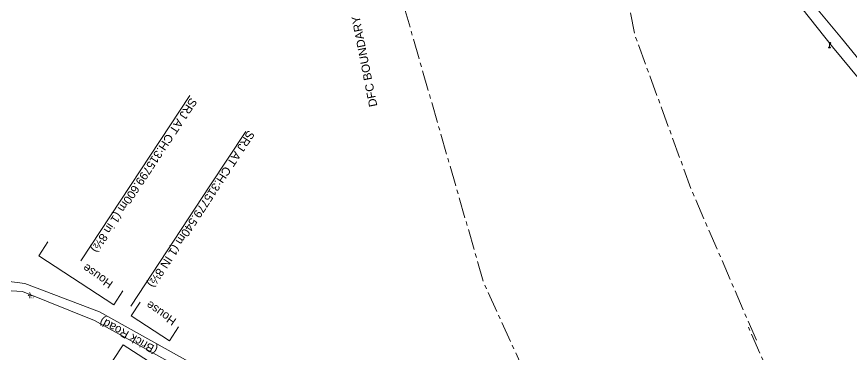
# Model space of a CAD drawing. Header units: metres. Extents: x 628572 to 650094, y 3375792 to 3391117.
# Drawn here: x 632051.1 to 632303.8, y 3389106.6 to 3389208.7 of the extents above; entities that cross this region are included whole.
import ezdxf
from ezdxf.enums import TextEntityAlignment as Align

# ---------------------------------------------------------------- set-up
doc = ezdxf.new("R2010")
doc.units = ezdxf.units.M
doc.header["$MEASUREMENT"] = 0
doc.linetypes.add('CENTER', pattern=[2, 1.25, -0.25, 0.25, -0.25])
for name, color, linetype, lineweight in [('BUILDING_UNDER_CONS', 251, 'Continuous', 0), ('DFCC BOUNDARY', 6, 'CENTER', 0), ('Lamp_Post', 7, 'Continuous', 0), ('RESIDENTIAL_BL_PUC', 251, 'Continuous', 0), ('SIGN_BOARD', 251, 'Continuous', 0), ("SIRHIND STN SRJ's", 251, 'Continuous', 0), ('Subroad Edge', 34, 'Continuous', 0), ('Text', 251, 'Continuous', 0)]:
    doc.layers.add(name, color=color, linetype=linetype, lineweight=lineweight)
doc.layers.add('IR PROPOSALS', color=190, linetype='Continuous')
doc.styles.get("Standard").update_dxf_attribs({"font": 'arial.ttf'})
doc.styles.add('Style-Arial', font='arial.ttf')
doc.styles.add('Text', font='arial.ttf', dxfattribs={"height": 2})

# ---------------------------------------------------------------- blocks, each defined once
blk = doc.blocks.new('LP')
at = {"flags": 128}
for points in [[(0, 0), (0, 1.5)], [(0.25, 1.35), (0.44, 1.35)]]:
    blk.add_lwpolyline(points, dxfattribs=at)
for centre, radius, start, end in [((0.07, 0.99), 0.519, 57.6425, 97.3165), ((0.34, 1.33), 0.094, 11.7012, 168.0476)]:
    blk.add_arc(centre, radius, start, end)
at = {"extrusion": (0, 0, -1)}
blk.add_ellipse((0, 0.01), major_axis=(0.308, 0), ratio=0.400495, dxfattribs=at)
blk.add_ellipse((0.35, 1.36), major_axis=(0.0017, 0.0438), ratio=0.461056, start_param=1.74022, end_param=4.575836)
blk = doc.blocks.new('TSB')
at = {"const_width": 0.132, "flags": 128}
blk.add_lwpolyline([(-0.51, 0.84), (0.54, 0.84), (0, 1.85), (-0.51, 0.84)], close=True, dxfattribs=at)
at = {"const_width": 0.142, "flags": 128}
blk.add_lwpolyline([(0, 0.84), (0, 0)], dxfattribs=at)

msp = doc.modelspace()

# ---------------------------------------------------------------- linework, layer by layer
at = {"layer": 'BUILDING_UNDER_CONS', "linetype": 'Continuous', "flags": 128}
msp.add_lwpolyline([(632100.451, 3389098.447), (632083.378, 3389109.447), (632077.11, 3389099.946), (632094.183, 3389088.946), (632100.451, 3389098.447)], close=True, dxfattribs=at)
at = {"layer": 'DFCC BOUNDARY', "ltscale": 5, "flags": 128}
for points in [[(632107.0228, 3390005.4532), (632109.735, 3389999.533), (632121.16, 3389963.535), (632149.279, 3389869.269), (632171.106, 3389792.047), (632176.724, 3389740.539), (632185.973, 3389640.084), (632189.588, 3389584.037), (632210.053, 3389492.902), (632210.701, 3389443.22), (632213.062, 3389384.88), (632217.47, 3389333.732), (632222.918, 3389288.168), (632230.083, 3389245.695), (632238.238, 3389203.211), (632255.434, 3389156.222), (632275.379, 3389110.082)], [(632229.168, 3389046.592), (632212.06, 3389085.399), (632192.476, 3389128.362), (632162.019, 3389233.862)], [(632847.8113, 3388559.867), (632823.1478, 3388601.9491), (632813.0596, 3388636.2328), (632805.9881, 3388660.2647), (632736.7622, 3388705.193), (632557.6281, 3388824.3279), (632613.4797, 3388910.4077), (632526.1032, 3388954.7408), (632475.3055, 3388878.3297), (632379.3796, 3388941.9242), (632358.475, 3388968.5925), (632330.7512, 3389006.7138), (632310.3928, 3389039.4772), (632283.5392, 3389090.1714), (632272.6049, 3389114.8266)]]:
    msp.add_lwpolyline(points, dxfattribs=at)
at = {"layer": 'IR PROPOSALS', "lineweight": 13, "flags": 128}
msp.add_lwpolyline([(632070.5587, 3389134.9068), (632103.4885, 3389184.8687)], dxfattribs=at)
at = {"layer": 'RESIDENTIAL_BL_PUC', "linetype": 'Continuous', "flags": 128}
for points in [[(632083.2751, 3389125.809), (632080.553, 3389121.615), (632057.798, 3389136.384), (632060.5201, 3389140.578)], [(632100.0751, 3389114.8695), (632097.349, 3389110.678), (632085.785, 3389118.199), (632088.5111, 3389122.3905)]]:
    msp.add_lwpolyline(points, dxfattribs=at)
at = {"layer": "SIRHIND STN SRJ's", "color": 88, "lineweight": 13, "flags": 128}
msp.add_lwpolyline([(632120.4379, 3389173.9658), (632109.6384, 3389157.5832), (632085.6585, 3389121.2063)], dxfattribs=at)
at = {"layer": 'Subroad Edge', "linetype": 'Continuous', "flags": 128}
for points in [[(632333.144, 3389162.486), (632300.831, 3389202.19), (632277.086, 3389230.761), (632251.164, 3389262.59), (632236.096, 3389282.102), (632225.48, 3389295.508), (632195.514, 3389328.099), (632184.466, 3389333.254), (632163.873, 3389345.33), (632157.642, 3389348.564), (632155.613, 3389344.813)], [(632330.686, 3389160.284), (632298.124, 3389199.607), (632274.912, 3389228.965), (632248.655, 3389260.264), (632232.409, 3389279.148), (632219.929, 3389292.706), (632191.305, 3389323.882), (632181.397, 3389329.886), (632162.19, 3389340.6), (632153.498, 3389340.768)]]:
    msp.add_lwpolyline(points, dxfattribs=at)
at = {"layer": 'Subroad Edge', "flags": 128}
for points in [[(632261.5456, 3389003.2734), (632249.71, 3389009.515), (632218.644, 3389028.516), (632192.266, 3389045.819), (632157.13, 3389068.655), (632127.541, 3389088.339), (632108.201, 3389101.561), (632076.183, 3389119.455), (632053.624, 3389128.037), (632030.112, 3389130.999), (632021.081, 3389134.735)], [(632022.01, 3389122.784), (632030.818, 3389126.922), (632052.908, 3389125.599), (632074.708, 3389116.792), (632107.029, 3389098.925), (632125.778, 3389086.563), (632155.726, 3389066.304), (632189.579, 3389044.331), (632190.802, 3389043.642), (632216.693, 3389026.212), (632248.325, 3389006.943), (632264.0283, 3388998.8665)]]:
    msp.add_lwpolyline(points, dxfattribs=at)

# ---------------------------------------------------------------- block references
at = {"layer": 'Lamp_Post', "linetype": 'Continuous'}
msp.add_blockref('LP', (632297.169, 3389199.401), dxfattribs=at)
at = {"layer": 'SIGN_BOARD', "linetype": 'Continuous'}
msp.add_blockref('TSB', (632055.073, 3389123.512), dxfattribs=at)

# ---------------------------------------------------------------- texts
at = {"layer": 'DFCC BOUNDARY', "linetype": 'Continuous', "ltscale": 5}
msp.add_text('DFC BOUNDARY', height=2.5, rotation=101.216272, dxfattribs=at).set_placement((632153.6519, 3389208.888), align=Align.MIDDLE_RIGHT)
at = {"layer": 'IR PROPOSALS', "lineweight": 13, "insert": (632104.5477, 3389183.9393), "char_height": 2.5, "width": 58.598101, "attachment_point": 4, "rotation": 236.60691, "line_spacing_factor": 0.648, "style": 'Style-Arial'}
msp.add_mtext('\\A1;SRJ AT {\\A0;CH:315799.600m (1 in 8½) }', dxfattribs=at)
at = {"layer": "SIRHIND STN SRJ's", "color": 88, "lineweight": 13, "insert": (632091.3325, 3389127.3451), "char_height": 2.5, "width": 56.461532, "attachment_point": 6, "rotation": 236.762981, "line_spacing_factor": 0.648, "style": 'Style-Arial'}
msp.add_mtext('\\A1;SRJ AT {\\A0;CH:315779.540m (1 IN 8½) }', dxfattribs=at)
at = {"layer": 'Subroad Edge', "linetype": 'Continuous'}
msp.add_text('TSB', height=0.5, dxfattribs=at).set_placement((632055.073, 3389123.512))
at = {"layer": 'Subroad Edge', "linetype": 'Continuous', "style": 'Text'}
msp.add_text('(Brick Road)', height=2.5, rotation=151.066249, dxfattribs=at).set_placement((632094.0248, 3389108.5875))
at = {"layer": 'Text'}
for p in [(632080.5041, 3389128.3918), (632099.6842, 3389117.1672)]:
    msp.add_text('House', height=2.5, rotation=145.205997, dxfattribs=at).set_placement(p)

doc.saveas('drawing.dxf')
